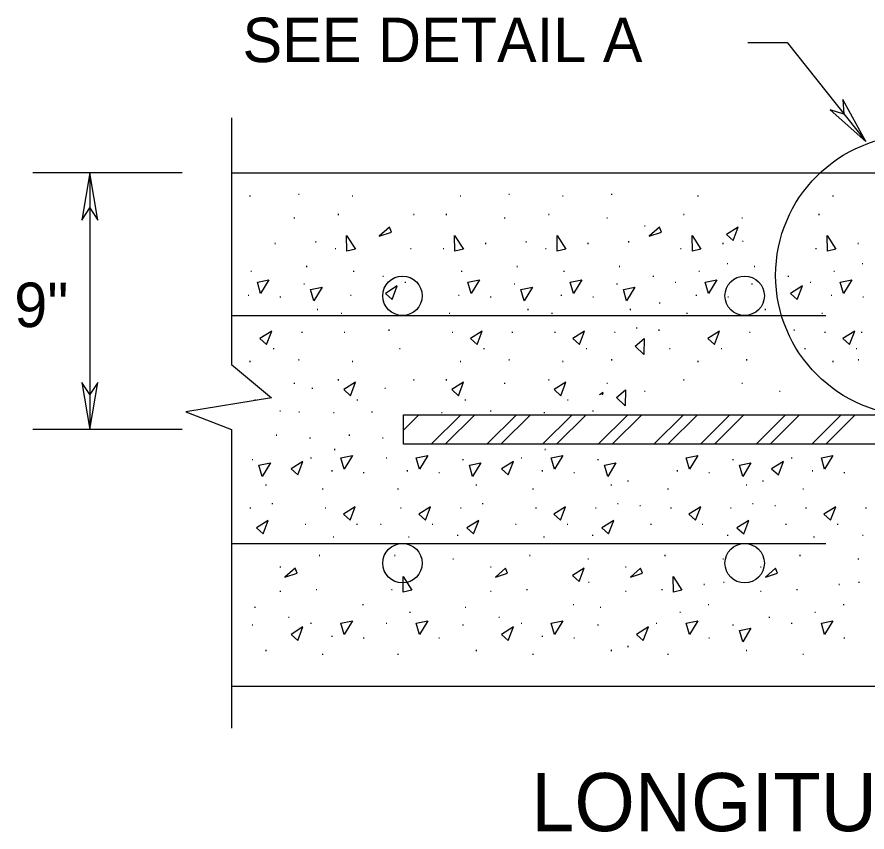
# Model space of a CAD drawing. Extents: x 495810 to 497033, y 605421 to 605543.
# Drawn here: x 495809.821 to 495812.305, y 605443.398 to 605445.779 of the extents above; entities that cross this region are included whole.
import ezdxf

# ---------------------------------------------------------------- set-up
doc = ezdxf.new("R2010")
doc.units = 0
for name, color, linetype in [('1', 7, 'Continuous'), ('2', 7, 'Continuous'), ('3', 7, 'Continuous')]:
    doc.layers.add(name, color=color, linetype=linetype)

msp = doc.modelspace()

# ---------------------------------------------------------------- linework, layer by layer
at = {"layer": '1'}
for p, q in [((495810.4472, 605444.907), (495812.1849, 605444.907)), ((495810.4472, 605444.2407), (495812.1849, 605444.2407))]:
    msp.add_line(p, q, dxfattribs=at)
for points in [[(495812.3012, 605445.4154), (495812.2339, 605445.5379), (495812.2375, 605445.4955), (495812.1969, 605445.5085)], [(495810.0338, 605445.3239), (495810.0102, 605445.1861), (495810.0338, 605445.2215), (495810.0574, 605445.1861)], [(495810.0338, 605444.5739), (495810.0574, 605444.7117), (495810.0338, 605444.6762), (495810.0102, 605444.7117)]]:
    msp.add_lwpolyline(points, close=True, dxfattribs=at)
at = {"layer": '2'}
for p, q in [((495810.4472, 605445.4845), (495810.4472, 605444.7636)), ((495810.3034, 605445.3239), (495809.8669, 605445.3239)), ((495810.0338, 605445.3239), (495810.0338, 605444.8718)), ((495810.4472, 605445.3239), (495812.4609, 605445.3239)), ((495810.0338, 605444.8718), (495810.0338, 605444.5739)), ((495810.9503, 605444.617), (495813.9503, 605444.617)), ((495810.9503, 605444.5307), (495810.9503, 605444.617)), ((495810.3034, 605444.5739), (495809.8669, 605444.5739)), ((495810.4472, 605444.5735), (495810.4472, 605443.7012)), ((495813.9503, 605444.5307), (495810.9503, 605444.5307)), ((495810.4472, 605443.8239), (495814.4322, 605443.8239))]:
    msp.add_line(p, q, dxfattribs=at)
for points in [[(495811.9562, 605445.7044), (495812.0713, 605445.7044), (495812.3012, 605445.4154)], [(495810.4472, 605444.7636), (495810.5647, 605444.6665), (495810.3144, 605444.6257), (495810.4472, 605444.5735)], [(495811.5341, 605444.6823), (495811.5228, 605444.6753)], [(495811.5314, 605444.6752), (495811.5341, 605444.6823)], [(495810.9503, 605444.5718), (495810.9955, 605444.617)], [(495811.0313, 605444.5307), (495811.1176, 605444.617)], [(495811.072, 605444.5307), (495811.1583, 605444.617)], [(495811.194, 605444.5307), (495811.2803, 605444.617)], [(495811.2347, 605444.5307), (495811.321, 605444.617)], [(495811.3568, 605444.5307), (495811.4431, 605444.617)], [(495811.3974, 605444.5307), (495811.4837, 605444.617)], [(495811.5195, 605444.5307), (495811.6058, 605444.617)], [(495811.5602, 605444.5307), (495811.6465, 605444.617)], [(495811.6822, 605444.5307), (495811.7686, 605444.617)], [(495811.7229, 605444.5307), (495811.8092, 605444.617)], [(495811.818, 605444.5307), (495811.9044, 605444.617)], [(495811.8587, 605444.5307), (495811.945, 605444.617)], [(495811.9808, 605444.5307), (495812.0671, 605444.617)], [(495812.0214, 605444.5307), (495812.1078, 605444.617)], [(495812.1435, 605444.5307), (495812.2298, 605444.617)], [(495812.1842, 605444.5307), (495812.2705, 605444.617)]]:
    msp.add_lwpolyline(points, dxfattribs=at)
for points in [[(495810.915, 605445.151), (495810.909, 605445.1648), (495810.8794, 605445.1392)], [(495811.7044, 605445.151), (495811.6984, 605445.1648), (495811.6687, 605445.1392)], [(495811.9288, 605445.1656), (495811.8943, 605445.1441), (495811.9139, 605445.1265)], [(495810.8099, 605445.1009), (495810.7848, 605445.0951), (495810.784, 605445.1409)], [(495811.1255, 605445.1009), (495811.1005, 605445.0951), (495811.0996, 605445.1409)], [(495811.4248, 605445.1009), (495811.3997, 605445.0951), (495811.3989, 605445.1409)], [(495811.8195, 605445.1009), (495811.7945, 605445.0951), (495811.7936, 605445.1409)], [(495812.2142, 605445.1009), (495812.1892, 605445.0951), (495812.1883, 605445.1409)], [(495810.5233, 605445.0045), (495810.5569, 605445.0111), (495810.5328, 605444.9711)], [(495811.1382, 605445.0045), (495811.1719, 605445.0111), (495811.1477, 605444.9711)], [(495811.4374, 605445.0045), (495811.4711, 605445.0111), (495811.4469, 605444.9711)], [(495811.8322, 605445.0045), (495811.8658, 605445.0111), (495811.8416, 605444.9711)], [(495812.2268, 605445.0045), (495812.2605, 605445.0111), (495812.2363, 605444.9711)], [(495810.6786, 605444.9832), (495810.7122, 605444.9898), (495810.6881, 605444.9499)], [(495810.932, 605444.9933), (495810.8975, 605444.9717), (495810.917, 605444.9542)], [(495811.2936, 605444.9832), (495811.3272, 605444.9898), (495811.3031, 605444.9499)], [(495811.5928, 605444.9832), (495811.6264, 605444.9898), (495811.6023, 605444.9499)], [(495812.1161, 605444.9933), (495812.0815, 605444.9717), (495812.1011, 605444.9542)], [(495810.5653, 605444.8615), (495810.5307, 605444.84), (495810.5503, 605444.8224)], [(495811.1802, 605444.8615), (495811.1457, 605444.84), (495811.1652, 605444.8224)], [(495811.4795, 605444.8615), (495811.4449, 605444.84), (495811.4645, 605444.8224)], [(495811.8741, 605444.8615), (495811.8396, 605444.84), (495811.8592, 605444.8224)], [(495812.2689, 605444.8615), (495812.2343, 605444.84), (495812.2539, 605444.8224)], [(495811.6276, 605444.8173), (495811.6535, 605444.8397), (495811.6523, 605444.7931)], [(495810.8101, 605444.7119), (495810.7756, 605444.6904), (495810.7952, 605444.6728)], [(495811.1258, 605444.7119), (495811.0913, 605444.6904), (495811.1108, 605444.6728)], [(495811.4251, 605444.7119), (495811.3905, 605444.6904), (495811.4101, 605444.6728)], [(495811.5732, 605444.6676), (495811.5991, 605444.6901), (495811.5979, 605444.6435)], [(495810.5278, 605444.4701), (495810.5615, 605444.4767), (495810.5373, 605444.4367)], [(495810.6564, 605444.4802), (495810.6219, 605444.4586), (495810.6414, 605444.4411)], [(495810.7672, 605444.4914), (495810.8008, 605444.498), (495810.7767, 605444.458)], [(495810.9874, 605444.4914), (495811.021, 605444.498), (495810.9969, 605444.458)], [(495811.1427, 605444.4701), (495811.1764, 605444.4767), (495811.1522, 605444.4367)], [(495811.2713, 605444.4802), (495811.2368, 605444.4586), (495811.2564, 605444.4411)], [(495811.3821, 605444.4914), (495811.4158, 605444.498), (495811.3916, 605444.458)], [(495811.5375, 605444.4701), (495811.5711, 605444.4767), (495811.547, 605444.4367)], [(495811.7768, 605444.4914), (495811.8104, 605444.498), (495811.7863, 605444.458)], [(495811.9321, 605444.4701), (495811.9658, 605444.4767), (495811.9416, 605444.4367)], [(495812.0607, 605444.4802), (495812.0262, 605444.4586), (495812.0458, 605444.4411)], [(495812.1715, 605444.4914), (495812.2052, 605444.498), (495812.181, 605444.458)], [(495810.8092, 605444.3484), (495810.7746, 605444.3269), (495810.7942, 605444.3093)], [(495811.0294, 605444.3484), (495810.9949, 605444.3269), (495811.0144, 605444.3093)], [(495811.4241, 605444.3484), (495811.3896, 605444.3269), (495811.4091, 605444.3093)], [(495811.8188, 605444.3484), (495811.7843, 605444.3269), (495811.8039, 605444.3093)], [(495812.2135, 605444.3484), (495812.179, 605444.3269), (495812.1985, 605444.3093)], [(495810.5552, 605444.3079), (495810.5206, 605444.2863), (495810.5402, 605444.2688)], [(495811.1701, 605444.3079), (495811.1355, 605444.2863), (495811.1551, 605444.2688)], [(495811.5648, 605444.3079), (495811.5303, 605444.2863), (495811.5498, 605444.2688)], [(495811.9595, 605444.3079), (495811.9249, 605444.2863), (495811.9445, 605444.2688)], [(495810.6394, 605444.1546), (495810.6334, 605444.1684), (495810.6038, 605444.1428)], [(495811.2544, 605444.1546), (495811.2483, 605444.1684), (495811.2187, 605444.1428)], [(495811.4787, 605444.1692), (495811.4443, 605444.1476), (495811.4638, 605444.1301)], [(495811.6491, 605444.1546), (495811.643, 605444.1684), (495811.6134, 605444.1428)], [(495812.0437, 605444.1546), (495812.0378, 605444.1684), (495812.0081, 605444.1428)], [(495810.9748, 605444.1045), (495810.9497, 605444.0987), (495810.9489, 605444.1445)], [(495811.7641, 605444.1045), (495811.7391, 605444.0987), (495811.7382, 605444.1445)], [(495810.7672, 605444.0081), (495810.8008, 605444.0147), (495810.7767, 605443.9747)], [(495810.9874, 605444.0081), (495811.021, 605444.0147), (495810.9969, 605443.9747)], [(495811.3821, 605444.0081), (495811.4158, 605444.0147), (495811.3916, 605443.9747)], [(495811.7768, 605444.0081), (495811.8104, 605444.0147), (495811.7863, 605443.9747)], [(495812.1715, 605444.0081), (495812.2052, 605444.0147), (495812.181, 605443.9747)], [(495810.6564, 605443.9969), (495810.6219, 605443.9753), (495810.6414, 605443.9578)], [(495811.2713, 605443.9969), (495811.2368, 605443.9753), (495811.2564, 605443.9578)], [(495811.6661, 605443.9969), (495811.6315, 605443.9753), (495811.6511, 605443.9578)], [(495811.9321, 605443.9868), (495811.9658, 605443.9934), (495811.9416, 605443.9534)]]:
    msp.add_lwpolyline(points, close=True, dxfattribs=at)
for centre, radius in [((495812.448, 605445.0244), 0.4101), ((495810.9473, 605444.9647), 0.0576), ((495811.9473, 605444.9647), 0.0576), ((495810.9473, 605444.1831), 0.0576), ((495811.9473, 605444.1831), 0.0576)]:
    msp.add_circle(centre, radius, dxfattribs=at)

# ---------------------------------------------------------------- texts
for s, height, p in [('.', 0.0268, (495810.4969, 605445.2539)), ('.', 0.0268, (495810.6393, 605445.2588)), ('.', 0.0268, (495810.7961, 605445.2539)), ('.', 0.0268, (495811.1118, 605445.2539)), ('.', 0.0268, (495811.2542, 605445.2588)), ('.', 0.0268, (495811.4111, 605445.2539)), ('.', 0.0268, (495811.5535, 605445.2588)), ('.', 0.0268, (495811.8058, 605445.2539)), ('.', 0.0268, (495812.2005, 605445.2539)), ('.', 0.0268, (495810.755, 605445.2001)), ('.', 0.0268, (495810.9753, 605445.2001)), ('.', 0.0268, (495811.0707, 605445.2001)), ('.', 0.0268, (495811.37, 605445.2001)), ('.', 0.0268, (495811.7646, 605445.2001)), ('.', 0.0268, (495812.1594, 605445.2001)), ('.', 0.0268, (495810.6261, 605445.1898)), ('.', 0.0268, (495811.241, 605445.1898)), ('.', 0.0268, (495811.5403, 605445.1898)), ('.', 0.0268, (495811.6504, 605445.1668)), ('.', 0.0268, (495811.935, 605445.1898)), ('.', 0.0268, (495810.6891, 605445.1202)), ('.', 0.0268, (495811.304, 605445.1202)), ('.', 0.0268, (495811.6033, 605445.1202)), ('.', 0.0268, (495811.937, 605445.1219)), ('.', 0.0268, (495810.5703, 605445.1153)), ('.', 0.0268, (495810.7464, 605445.1003)), ('.', 0.0268, (495810.9666, 605445.1003)), ('.', 0.0268, (495811.0621, 605445.1003)), ('.', 0.0268, (495811.1852, 605445.1153)), ('.', 0.0268, (495811.3613, 605445.1003)), ('.', 0.0268, (495811.4845, 605445.1153)), ('.', 0.0268, (495811.756, 605445.1003)), ('.', 0.0268, (495811.8791, 605445.1153)), ('.', 0.0268, (495812.1507, 605445.1003)), ('.', 0.0268, (495812.2739, 605445.1153)), ('.', 0.0268, (495810.6623, 605445.0483)), ('.', 0.0268, (495811.2773, 605445.0483)), ('.', 0.0268, (495811.5765, 605445.0483)), ('.', 0.0268, (495811.8921, 605445.0566)), ('.', 0.0268, (495811.9712, 605445.0483)), ('.', 0.0268, (495812.2868, 605445.0566)), ('.', 0.0268, (495810.5003, 605445.0342)), ('.', 0.0268, (495810.7996, 605445.0342)), ('.', 0.0268, (495810.8858, 605445.0192)), ('.', 0.0268, (495811.1153, 605445.0342)), ('.', 0.0268, (495811.4145, 605445.0342)), ('.', 0.0268, (495811.6752, 605445.0192)), ('.', 0.0268, (495811.8092, 605445.0342)), ('.', 0.0268, (495812.0699, 605445.0192)), ('.', 0.0268, (495812.2039, 605445.0342)), ('.', 0.0268, (495810.6548, 605444.997)), ('.', 0.0268, (495810.6548, 605444.997)), ('.', 0.0268, (495810.9508, 605445.0016)), ('.', 0.0268, (495811.2698, 605444.997)), ('.', 0.0268, (495811.2698, 605444.997)), ('.', 0.0268, (495811.569, 605444.997)), ('.', 0.0268, (495811.569, 605444.997)), ('.', 0.0268, (495811.7402, 605445.0016)), ('.', 0.0268, (495811.9637, 605444.997)), ('.', 0.0268, (495811.9637, 605444.997)), ('.', 0.0268, (495812.1349, 605445.0016)), ('.', 0.0268, (495810.4923, 605444.9642)), ('.', 0.0268, (495810.5852, 605444.9588)), ('.', 0.0268, (495810.7915, 605444.9642)), ('.', 0.0268, (495811.1072, 605444.9642)), ('.', 0.0268, (495811.2001, 605444.9588)), ('.', 0.0268, (495811.4065, 605444.9642)), ('.', 0.0268, (495811.4994, 605444.9588)), ('.', 0.0268, (495811.8012, 605444.9642)), ('.', 0.0268, (495811.8941, 605444.9588)), ('.', 0.0268, (495812.1959, 605444.9642)), ('.', 0.0268, (495812.2888, 605444.9588)), ('.', 0.0268, (495810.6939, 605444.9225)), ('.', 0.0268, (495811.3089, 605444.9225)), ('.', 0.0268, (495811.6081, 605444.9225)), ('.', 0.0268, (495811.6938, 605444.9413)), ('.', 0.0268, (495812.0028, 605444.9225)), ('.', 0.0268, (495810.7642, 605444.9113)), ('.', 0.0268, (495811.0799, 605444.9113)), ('.', 0.0268, (495811.3791, 605444.9113)), ('.', 0.0268, (495811.7738, 605444.9113)), ('.', 0.0268, (495812.1686, 605444.9113)), ('.', 0.0268, (495811.6268, 605444.8684)), ('.', 0.0268, (495810.6485, 605444.8555)), ('.', 0.0268, (495810.7728, 605444.8555)), ('.', 0.0268, (495810.9028, 605444.8621)), ('.', 0.0268, (495811.0885, 605444.8555)), ('.', 0.0268, (495811.2634, 605444.8555)), ('.', 0.0268, (495811.3878, 605444.8555)), ('.', 0.0268, (495811.5627, 605444.8555)), ('.', 0.0268, (495811.6922, 605444.8621)), ('.', 0.0268, (495811.9574, 605444.8555)), ('.', 0.0268, (495812.0868, 605444.8621)), ('.', 0.0268, (495812.1772, 605444.8555)), ('.', 0.0268, (495812.2844, 605444.8555)), ('.', 0.0268, (495810.5657, 605444.8081)), ('.', 0.0268, (495810.9344, 605444.8081)), ('.', 0.0268, (495811.1806, 605444.8081)), ('.', 0.0268, (495811.4799, 605444.8081)), ('.', 0.0268, (495811.7238, 605444.8081)), ('.', 0.0268, (495811.8745, 605444.8081)), ('.', 0.0268, (495812.1185, 605444.8081)), ('.', 0.0268, (495812.2692, 605444.8081)), ('.', 0.0268, (495810.4969, 605444.7706)), ('.', 0.0268, (495810.6393, 605444.7755)), ('.', 0.0268, (495810.7961, 605444.7706)), ('.', 0.0268, (495811.1118, 605444.7706)), ('.', 0.0268, (495811.2542, 605444.7755)), ('.', 0.0268, (495811.4111, 605444.7706)), ('.', 0.0268, (495811.5535, 605444.7755)), ('.', 0.0268, (495811.8058, 605444.7706)), ('.', 0.0268, (495811.9482, 605444.7755)), ('.', 0.0268, (495812.2005, 605444.7706)), ('.', 0.0268, (495812.2751, 605444.7755)), ('.', 0.0268, (495810.6261, 605444.7065)), ('.', 0.0268, (495810.755, 605444.7169)), ('.', 0.0268, (495810.9753, 605444.7169)), ('.', 0.0268, (495811.0707, 605444.7169)), ('.', 0.0268, (495811.241, 605444.7065)), ('.', 0.0268, (495811.37, 605444.7169)), ('.', 0.0268, (495811.5403, 605444.7065)), ('.', 0.0268, (495811.7646, 605444.7169)), ('.', 0.0268, (495811.935, 605444.7065)), ('.', 0.0268, (495810.6787, 605444.6923)), ('.', 0.0268, (495810.8916, 605444.6923)), ('.', 0.0268, (495811.6504, 605444.6835)), ('.', 0.0268, (495812.0451, 605444.6835)), ('.', 0.0268, (495810.5113, 605444.6584)), ('.', 0.0268, (495810.8105, 605444.6584)), ('.', 0.0268, (495811.1262, 605444.6584)), ('.', 0.0268, (495811.4255, 605444.6584)), ('.', 0.0268, (495810.5849, 605444.6259)), ('.', 0.0268, (495810.6403, 605444.6233)), ('.', 0.0268, (495810.7417, 605444.621)), ('.', 0.0268, (495810.8531, 605444.6233)), ('.', 0.0268, (495811.0574, 605444.621)), ('.', 0.0268, (495811.1998, 605444.6259)), ('.', 0.0268, (495811.3567, 605444.621)), ('.', 0.0268, (495811.4991, 605444.6259)), ('.', 0.0268, (495810.574, 605444.5553)), ('.', 0.0268, (495810.6719, 605444.5473)), ('.', 0.0268, (495810.7869, 605444.5553)), ('.', 0.0268, (495810.8848, 605444.5473)), ('.', 0.0268, (495810.7442, 605444.5135)), ('.', 0.0268, (495811.3592, 605444.5135)), ('.', 0.0268, (495810.504, 605444.4839)), ('.', 0.0268, (495810.504, 605444.4839)), ('.', 0.0268, (495810.6752, 605444.4885)), ('.', 0.0268, (495810.8954, 605444.4885)), ('.', 0.0268, (495811.119, 605444.4839)), ('.', 0.0268, (495811.119, 605444.4839)), ('.', 0.0268, (495811.2902, 605444.4885)), ('.', 0.0268, (495811.5137, 605444.4839)), ('.', 0.0268, (495811.5137, 605444.4839)), ('.', 0.0268, (495811.9084, 605444.4839)), ('.', 0.0268, (495811.9084, 605444.4839)), ('.', 0.0268, (495812.0795, 605444.4885)), ('.', 0.0268, (495810.7362, 605444.4511)), ('.', 0.0268, (495810.8291, 605444.4457)), ('.', 0.0268, (495810.9565, 605444.4511)), ('.', 0.0268, (495811.0494, 605444.4457)), ('.', 0.0268, (495811.3511, 605444.4511)), ('.', 0.0268, (495811.4441, 605444.4457)), ('.', 0.0268, (495811.7458, 605444.4511)), ('.', 0.0268, (495811.8387, 605444.4457)), ('.', 0.0268, (495812.1406, 605444.4511)), ('.', 0.0268, (495812.2335, 605444.4457)), ('.', 0.0268, (495811.6014, 605444.4212)), ('.', 0.0268, (495811.9961, 605444.4212)), ('.', 0.0268, (495810.5432, 605444.4094)), ('.', 0.0268, (495810.7089, 605444.3982)), ('.', 0.0268, (495810.9291, 605444.3982)), ('.', 0.0268, (495811.1581, 605444.4094)), ('.', 0.0268, (495811.3238, 605444.3982)), ('.', 0.0268, (495811.5528, 605444.4094)), ('.', 0.0268, (495811.7185, 605444.3982)), ('.', 0.0268, (495811.9475, 605444.4094)), ('.', 0.0268, (495812.1132, 605444.3982)), ('.', 0.0268, (495810.5619, 605444.3553)), ('.', 0.0268, (495811.1768, 605444.3553)), ('.', 0.0268, (495811.5715, 605444.3553)), ('.', 0.0268, (495811.6368, 605444.349)), ('.', 0.0268, (495811.9662, 605444.3553)), ('.', 0.0268, (495812.0315, 605444.349)), ('.', 0.0268, (495810.4977, 605444.3424)), ('.', 0.0268, (495810.7175, 605444.3424)), ('.', 0.0268, (495810.9377, 605444.3424)), ('.', 0.0268, (495811.1126, 605444.3424)), ('.', 0.0268, (495811.3325, 605444.3424)), ('.', 0.0268, (495811.5073, 605444.3424)), ('.', 0.0268, (495811.7271, 605444.3424)), ('.', 0.0268, (495811.9021, 605444.3424)), ('.', 0.0268, (495812.1218, 605444.3424)), ('.', 0.0268, (495812.2967, 605444.3424)), ('.', 0.0268, (495810.6588, 605444.2949)), ('.', 0.0268, (495810.8096, 605444.2949)), ('.', 0.0268, (495810.879, 605444.2949)), ('.', 0.0268, (495811.0298, 605444.2949)), ('.', 0.0268, (495811.2738, 605444.2949)), ('.', 0.0268, (495811.4245, 605444.2949)), ('.', 0.0268, (495811.6685, 605444.2949)), ('.', 0.0268, (495811.8192, 605444.2949)), ('.', 0.0268, (495812.0631, 605444.2949)), ('.', 0.0268, (495812.2139, 605444.2949)), ('.', 0.0268, (495810.7408, 605444.2575)), ('.', 0.0268, (495810.9611, 605444.2575)), ('.', 0.0268, (495811.1035, 605444.2624)), ('.', 0.0268, (495811.3557, 605444.2575)), ('.', 0.0268, (495811.4981, 605444.2624)), ('.', 0.0268, (495811.8929, 605444.2624)), ('.', 0.0268, (495812.1452, 605444.2575)), ('.', 0.0268, (495812.2875, 605444.2624)), ('.', 0.0268, (495810.6997, 605444.2037)), ('.', 0.0268, (495810.9199, 605444.2037)), ('.', 0.0268, (495811.3146, 605444.2037)), ('.', 0.0268, (495811.7093, 605444.2037)), ('.', 0.0268, (495812.104, 605444.2037)), ('.', 0.0268, (495811.0902, 605444.1934)), ('.', 0.0268, (495811.4849, 605444.1934)), ('.', 0.0268, (495811.8796, 605444.1934)), ('.', 0.0268, (495812.2743, 605444.1934)), ('.', 0.0268, (495810.5855, 605444.1704)), ('.', 0.0268, (495811.2004, 605444.1704)), ('.', 0.0268, (495811.5951, 605444.1704)), ('.', 0.0268, (495811.9898, 605444.1704)), ('.', 0.0268, (495811.4869, 605444.1255)), ('.', 0.0268, (495811.8816, 605444.1255)), ('.', 0.0268, (495812.2763, 605444.1255)), ('.', 0.0268, (495810.5855, 605444.099)), ('.', 0.0268, (495810.6911, 605444.1039)), ('.', 0.0268, (495810.9113, 605444.1039)), ('.', 0.0268, (495811.2004, 605444.099)), ('.', 0.0268, (495811.306, 605444.1039)), ('.', 0.0268, (495811.5951, 605444.099)), ('.', 0.0268, (495811.7007, 605444.1039)), ('.', 0.0268, (495811.8238, 605444.1189)), ('.', 0.0268, (495811.9898, 605444.099)), ('.', 0.0268, (495812.0954, 605444.1039)), ('.', 0.0268, (495812.2185, 605444.1189)), ('.', 0.0268, (495810.5115, 605444.0519)), ('.', 0.0268, (495810.8271, 605444.0602)), ('.', 0.0268, (495811.1264, 605444.0519)), ('.', 0.0268, (495811.4421, 605444.0602)), ('.', 0.0268, (495811.5212, 605444.0519)), ('.', 0.0268, (495811.8367, 605444.0602)), ('.', 0.0268, (495812.2315, 605444.0602)), ('.', 0.0268, (495810.6102, 605444.0228)), ('.', 0.0268, (495810.9645, 605444.0378)), ('.', 0.0268, (495811.2251, 605444.0228)), ('.', 0.0268, (495811.7539, 605444.0378)), ('.', 0.0268, (495812.0145, 605444.0228)), ('.', 0.0268, (495812.1486, 605444.0378)), ('.', 0.0268, (495810.504, 605444.0006)), ('.', 0.0268, (495810.6752, 605444.0052)), ('.', 0.0268, (495810.8954, 605444.0052)), ('.', 0.0268, (495811.119, 605444.0006)), ('.', 0.0268, (495811.2902, 605444.0052)), ('.', 0.0268, (495811.5137, 605444.0006)), ('.', 0.0268, (495811.5137, 605444.0006)), ('.', 0.0268, (495811.6849, 605444.0052)), ('.', 0.0268, (495811.9084, 605444.0006)), ('.', 0.0268, (495811.9084, 605444.0006)), ('.', 0.0268, (495812.0795, 605444.0052)), ('.', 0.0268, (495810.7362, 605443.9678)), ('.', 0.0268, (495810.8291, 605443.9624)), ('.', 0.0268, (495811.0494, 605443.9624)), ('.', 0.0268, (495811.3511, 605443.9678)), ('.', 0.0268, (495811.4441, 605443.9624)), ('.', 0.0268, (495811.8387, 605443.9624)), ('.', 0.0268, (495812.2335, 605443.9624)), ('.', 0.0268, (495810.5432, 605443.9261)), ('.', 0.0268, (495811.1581, 605443.9261)), ('.', 0.0268, (495811.5528, 605443.9261)), ('.', 0.0268, (495811.6014, 605443.9379)), ('.', 0.0268, (495811.9475, 605443.9261)), ('.', 0.0268, (495810.7089, 605443.9149)), ('.', 0.0268, (495810.9291, 605443.9149)), ('.', 0.0268, (495811.3238, 605443.9149)), ('.', 0.0268, (495811.7185, 605443.9149)), ('.', 0.0268, (495812.1132, 605443.9149)), ('LONGITUDINAL JOINT', 0.17, (495811.3233, 605443.4002))]:
    msp.add_text(s, height=height, dxfattribs=at).set_placement(p)
at = {"layer": '3'}
for s, p in [('SEE DETAIL A', (495810.4798, 605445.6474)), ('9"', (495809.8126, 605444.8732))]:
    msp.add_text(s, height=0.13, dxfattribs=at).set_placement(p)

doc.saveas('drawing.dxf')
